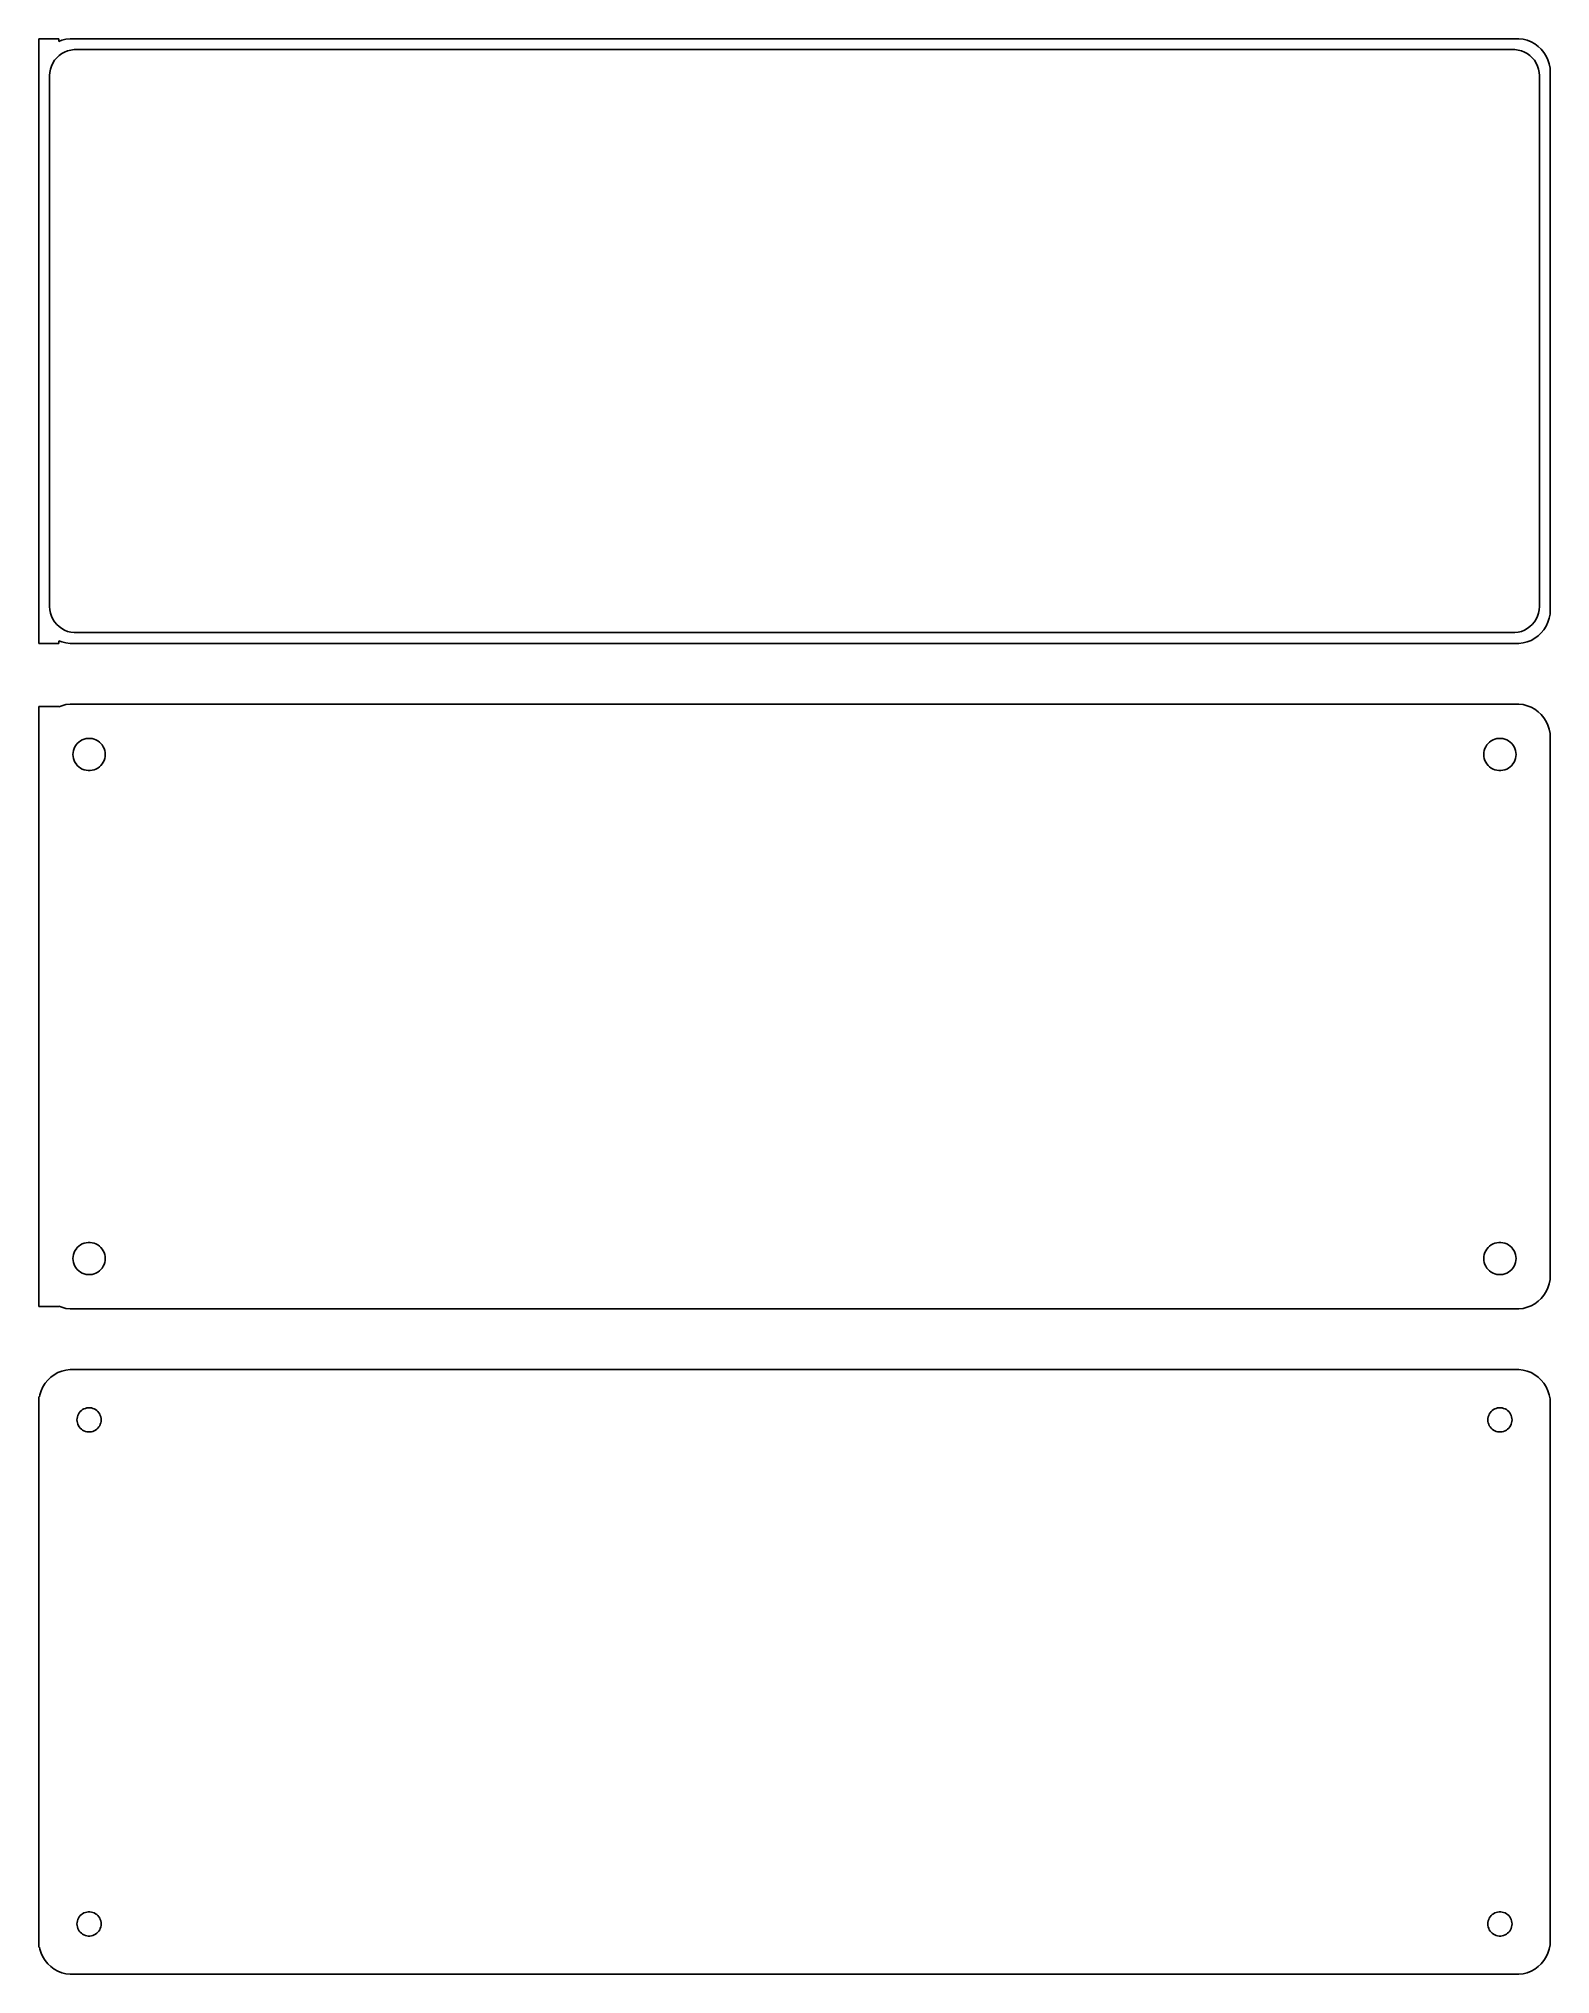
# Model space of a CAD drawing. Header units: metres. Extents: x -112 to 112, y 153 to 441.
import ezdxf

# ---------------------------------------------------------------- set-up
doc = ezdxf.new("R2010")
doc.units = ezdxf.units.M

msp = doc.modelspace()

# ---------------------------------------------------------------- linework, layer by layer
for p, q in [((-109.5, 440.99), (-112.5, 440.99)), ((-112.5, 440.99), (-112.5, 351.01)), ((-109.5, 440.575), (-109.5, 440.99)), ((-109.045, 440.755), (-109.5, 440.575)), ((-108.437, 440.911), (-109.045, 440.755)), ((-107.814, 440.99), (-108.437, 440.911)), ((107.814, 440.99), (-107.814, 440.99)), ((108.437, 440.911), (107.814, 440.99)), ((109.045, 440.755), (108.437, 440.911)), ((109.629, 440.524), (109.045, 440.755)), ((-110.394, 437.366), (-110.133, 437.776)), ((-110.133, 437.776), (-109.823, 438.151)), ((-109.823, 438.151), (-109.469, 438.484)), ((-109.469, 438.484), (-109.075, 438.77)), ((-109.075, 438.77), (-108.649, 439.004)), ((-108.649, 439.004), (-108.197, 439.183)), ((-108.197, 439.183), (-107.726, 439.304)), ((-107.726, 439.304), (-107.243, 439.365)), ((-107.243, 439.365), (107.243, 439.365)), ((107.243, 439.365), (107.726, 439.304)), ((107.726, 439.304), (108.197, 439.183)), ((108.197, 439.183), (108.649, 439.004)), ((108.649, 439.004), (109.075, 438.77)), ((109.075, 438.77), (109.469, 438.484)), ((109.469, 438.484), (109.823, 438.151)), ((110.179, 440.222), (109.629, 440.524)), ((109.823, 438.151), (110.133, 437.776)), ((110.133, 437.776), (110.394, 437.366)), ((110.687, 439.853), (110.179, 440.222)), ((111.145, 439.423), (110.687, 439.853)), ((111.545, 438.939), (111.145, 439.423)), ((111.882, 438.409), (111.545, 438.939)), ((112.149, 437.841), (111.882, 438.409)), ((112.343, 437.243), (112.149, 437.841)), ((-110.873, 435.5), (-110.842, 435.985)), ((-110.873, 356.5), (-110.873, 435.5)), ((-110.842, 435.985), (-110.751, 436.463)), ((-110.751, 436.463), (-110.601, 436.926)), ((-110.601, 436.926), (-110.394, 437.366)), ((110.394, 437.366), (110.601, 436.926)), ((110.601, 436.926), (110.751, 436.463)), ((110.751, 436.463), (110.842, 435.985)), ((110.842, 435.985), (110.873, 435.5)), ((110.873, 435.5), (110.873, 356.5)), ((112.461, 436.627), (112.343, 437.243)), ((112.5, 436), (112.461, 436.627)), ((112.5, 356), (112.5, 436)), ((-110.842, 356.015), (-110.873, 356.5)), ((-110.751, 355.537), (-110.842, 356.015)), ((-110.601, 355.074), (-110.751, 355.537)), ((-110.394, 354.634), (-110.601, 355.074)), ((-110.133, 354.224), (-110.394, 354.634)), ((-109.823, 353.849), (-110.133, 354.224)), ((110.133, 354.224), (109.823, 353.849)), ((110.394, 354.634), (110.133, 354.224)), ((110.601, 355.074), (110.394, 354.634)), ((110.751, 355.537), (110.601, 355.074)), ((110.842, 356.015), (110.751, 355.537)), ((110.873, 356.5), (110.842, 356.015)), ((112.149, 354.159), (112.343, 354.757)), ((112.343, 354.757), (112.461, 355.373)), ((112.461, 355.373), (112.5, 356)), ((-109.469, 353.516), (-109.823, 353.849)), ((-109.5, 351.425), (-109.045, 351.245)), ((-109.5, 351.01), (-109.5, 351.425)), ((-109.075, 353.23), (-109.469, 353.516)), ((-108.649, 352.996), (-109.075, 353.23)), ((-108.197, 352.817), (-108.649, 352.996)), ((-107.726, 352.696), (-108.197, 352.817)), ((-107.243, 352.635), (-107.726, 352.696)), ((107.243, 352.635), (-107.243, 352.635)), ((107.726, 352.696), (107.243, 352.635)), ((108.197, 352.817), (107.726, 352.696)), ((108.649, 352.996), (108.197, 352.817)), ((109.075, 353.23), (108.649, 352.996)), ((109.045, 351.245), (109.629, 351.476)), ((109.469, 353.516), (109.075, 353.23)), ((109.823, 353.849), (109.469, 353.516)), ((109.629, 351.476), (110.179, 351.778)), ((110.179, 351.778), (110.687, 352.147)), ((110.687, 352.147), (111.145, 352.577)), ((111.145, 352.577), (111.545, 353.061)), ((111.545, 353.061), (111.882, 353.591)), ((111.882, 353.591), (112.149, 354.159)), ((-112.5, 351.01), (-109.5, 351.01)), ((-109.045, 351.245), (-108.437, 351.089)), ((-108.437, 351.089), (-107.814, 351.01)), ((-107.814, 351.01), (107.814, 351.01)), ((107.814, 351.01), (108.437, 351.089)), ((108.437, 351.089), (109.045, 351.245)), ((-109.5, 341.615), (-112.5, 341.615)), ((-112.5, 341.615), (-112.5, 252.385)), ((-109.045, 341.755), (-109.5, 341.575)), ((-109.5, 341.575), (-109.5, 341.615)), ((-108.437, 341.911), (-109.045, 341.755)), ((-107.814, 341.99), (-108.437, 341.911)), ((107.814, 341.99), (-107.814, 341.99)), ((108.437, 341.911), (107.814, 341.99)), ((109.045, 341.755), (108.437, 341.911)), ((109.629, 341.524), (109.045, 341.755)), ((110.179, 341.222), (109.629, 341.524)), ((110.687, 340.853), (110.179, 341.222)), ((111.145, 340.423), (110.687, 340.853)), ((111.545, 339.939), (111.145, 340.423)), ((111.882, 339.409), (111.545, 339.939)), ((112.149, 338.841), (111.882, 339.409)), ((112.343, 338.243), (112.149, 338.841)), ((112.461, 337.627), (112.343, 338.243)), ((112.5, 337), (112.461, 337.627)), ((112.5, 257), (112.5, 337)), ((-107.4, 334.5), (-107.381, 334.801)), ((-107.381, 334.199), (-107.4, 334.5)), ((-107.381, 334.801), (-107.325, 335.097)), ((-107.325, 333.903), (-107.381, 334.199)), ((-107.325, 335.097), (-107.231, 335.383)), ((-107.231, 335.383), (-107.103, 335.656)), ((-107.103, 335.656), (-106.942, 335.911)), ((-106.942, 335.911), (-106.75, 336.143)), ((-106.75, 336.143), (-106.53, 336.349)), ((-106.53, 336.349), (-106.286, 336.526)), ((-106.286, 336.526), (-106.022, 336.672)), ((-106.022, 336.672), (-105.742, 336.783)), ((-105.742, 336.783), (-105.45, 336.857)), ((-105.45, 336.857), (-105.151, 336.895)), ((-105.151, 336.895), (-104.849, 336.895)), ((-104.849, 336.895), (-104.55, 336.857)), ((-104.55, 336.857), (-104.258, 336.783)), ((-104.258, 336.783), (-103.978, 336.672)), ((-103.978, 336.672), (-103.714, 336.526)), ((-103.714, 336.526), (-103.47, 336.349)), ((-103.47, 336.349), (-103.25, 336.143)), ((-103.25, 336.143), (-103.058, 335.911)), ((-103.058, 335.911), (-102.897, 335.656)), ((-102.897, 335.656), (-102.769, 335.383)), ((-102.769, 335.383), (-102.675, 335.097)), ((-102.675, 335.097), (-102.619, 334.801)), ((-102.619, 334.199), (-102.675, 333.903)), ((-102.619, 334.801), (-102.6, 334.5)), ((-102.6, 334.5), (-102.619, 334.199)), ((102.6, 334.5), (102.619, 334.801)), ((102.619, 334.199), (102.6, 334.5)), ((102.619, 334.801), (102.675, 335.097)), ((102.675, 333.903), (102.619, 334.199)), ((102.675, 335.097), (102.769, 335.383)), ((102.769, 335.383), (102.897, 335.656)), ((102.897, 335.656), (103.058, 335.911)), ((103.058, 335.911), (103.25, 336.143)), ((103.25, 336.143), (103.47, 336.349)), ((103.47, 336.349), (103.714, 336.526)), ((103.714, 336.526), (103.978, 336.672)), ((103.978, 336.672), (104.258, 336.783)), ((104.258, 336.783), (104.55, 336.857)), ((104.55, 336.857), (104.849, 336.895)), ((104.849, 336.895), (105.151, 336.895)), ((105.151, 336.895), (105.45, 336.857)), ((105.45, 336.857), (105.742, 336.783)), ((105.742, 336.783), (106.022, 336.672)), ((106.022, 336.672), (106.286, 336.526)), ((106.286, 336.526), (106.53, 336.349)), ((106.53, 336.349), (106.75, 336.143)), ((106.75, 336.143), (106.942, 335.911)), ((106.942, 335.911), (107.103, 335.656)), ((107.103, 335.656), (107.231, 335.383)), ((107.231, 335.383), (107.325, 335.097)), ((107.325, 335.097), (107.381, 334.801)), ((107.381, 334.199), (107.325, 333.903)), ((107.381, 334.801), (107.4, 334.5)), ((107.4, 334.5), (107.381, 334.199)), ((-107.231, 333.617), (-107.325, 333.903)), ((-107.103, 333.344), (-107.231, 333.617)), ((-106.942, 333.089), (-107.103, 333.344)), ((-106.75, 332.857), (-106.942, 333.089)), ((-106.53, 332.651), (-106.75, 332.857)), ((-106.286, 332.474), (-106.53, 332.651)), ((-106.022, 332.328), (-106.286, 332.474)), ((-105.742, 332.217), (-106.022, 332.328)), ((-105.45, 332.143), (-105.742, 332.217)), ((-105.151, 332.105), (-105.45, 332.143)), ((-104.849, 332.105), (-105.151, 332.105)), ((-104.55, 332.143), (-104.849, 332.105)), ((-104.258, 332.217), (-104.55, 332.143)), ((-103.978, 332.328), (-104.258, 332.217)), ((-103.714, 332.474), (-103.978, 332.328)), ((-103.47, 332.651), (-103.714, 332.474)), ((-103.25, 332.857), (-103.47, 332.651)), ((-103.058, 333.089), (-103.25, 332.857)), ((-102.897, 333.344), (-103.058, 333.089)), ((-102.769, 333.617), (-102.897, 333.344)), ((-102.675, 333.903), (-102.769, 333.617)), ((102.769, 333.617), (102.675, 333.903)), ((102.897, 333.344), (102.769, 333.617)), ((103.058, 333.089), (102.897, 333.344)), ((103.25, 332.857), (103.058, 333.089)), ((103.47, 332.651), (103.25, 332.857)), ((103.714, 332.474), (103.47, 332.651)), ((103.978, 332.328), (103.714, 332.474)), ((104.258, 332.217), (103.978, 332.328)), ((104.55, 332.143), (104.258, 332.217)), ((104.849, 332.105), (104.55, 332.143)), ((105.151, 332.105), (104.849, 332.105)), ((105.45, 332.143), (105.151, 332.105)), ((105.742, 332.217), (105.45, 332.143)), ((106.022, 332.328), (105.742, 332.217)), ((106.286, 332.474), (106.022, 332.328)), ((106.53, 332.651), (106.286, 332.474)), ((106.75, 332.857), (106.53, 332.651)), ((106.942, 333.089), (106.75, 332.857)), ((107.103, 333.344), (106.942, 333.089)), ((107.231, 333.617), (107.103, 333.344)), ((107.325, 333.903), (107.231, 333.617)), ((-107.4, 259.5), (-107.381, 259.801)), ((-107.381, 259.199), (-107.4, 259.5)), ((-107.381, 259.801), (-107.325, 260.097)), ((-107.325, 258.903), (-107.381, 259.199)), ((-107.325, 260.097), (-107.231, 260.383)), ((-107.231, 260.383), (-107.103, 260.656)), ((-107.103, 260.656), (-106.942, 260.911)), ((-106.942, 260.911), (-106.75, 261.143)), ((-106.75, 261.143), (-106.53, 261.349)), ((-106.53, 261.349), (-106.286, 261.526)), ((-106.286, 261.526), (-106.022, 261.672)), ((-106.022, 261.672), (-105.742, 261.783)), ((-105.742, 261.783), (-105.45, 261.857)), ((-105.45, 261.857), (-105.151, 261.895)), ((-105.151, 261.895), (-104.849, 261.895)), ((-104.849, 261.895), (-104.55, 261.857)), ((-104.55, 261.857), (-104.258, 261.783)), ((-104.258, 261.783), (-103.978, 261.672)), ((-103.978, 261.672), (-103.714, 261.526)), ((-103.714, 261.526), (-103.47, 261.349)), ((-103.47, 261.349), (-103.25, 261.143)), ((-103.25, 261.143), (-103.058, 260.911)), ((-103.058, 260.911), (-102.897, 260.656)), ((-102.897, 260.656), (-102.769, 260.383)), ((-102.769, 260.383), (-102.675, 260.097)), ((-102.675, 260.097), (-102.619, 259.801)), ((-102.619, 259.199), (-102.675, 258.903)), ((-102.619, 259.801), (-102.6, 259.5)), ((-102.6, 259.5), (-102.619, 259.199)), ((102.6, 259.5), (102.619, 259.801)), ((102.619, 259.199), (102.6, 259.5)), ((102.619, 259.801), (102.675, 260.097)), ((102.675, 258.903), (102.619, 259.199)), ((102.675, 260.097), (102.769, 260.383)), ((102.769, 260.383), (102.897, 260.656)), ((102.897, 260.656), (103.058, 260.911)), ((103.058, 260.911), (103.25, 261.143)), ((103.25, 261.143), (103.47, 261.349)), ((103.47, 261.349), (103.714, 261.526)), ((103.714, 261.526), (103.978, 261.672)), ((103.978, 261.672), (104.258, 261.783)), ((104.258, 261.783), (104.55, 261.857)), ((104.55, 261.857), (104.849, 261.895)), ((104.849, 261.895), (105.151, 261.895)), ((105.151, 261.895), (105.45, 261.857)), ((105.45, 261.857), (105.742, 261.783)), ((105.742, 261.783), (106.022, 261.672)), ((106.022, 261.672), (106.286, 261.526)), ((106.286, 261.526), (106.53, 261.349)), ((106.53, 261.349), (106.75, 261.143)), ((106.75, 261.143), (106.942, 260.911)), ((106.942, 260.911), (107.103, 260.656)), ((107.103, 260.656), (107.231, 260.383)), ((107.231, 260.383), (107.325, 260.097)), ((107.325, 260.097), (107.381, 259.801)), ((107.381, 259.199), (107.325, 258.903)), ((107.381, 259.801), (107.4, 259.5)), ((107.4, 259.5), (107.381, 259.199)), ((-107.231, 258.617), (-107.325, 258.903)), ((-107.103, 258.344), (-107.231, 258.617)), ((-106.942, 258.089), (-107.103, 258.344)), ((-106.75, 257.857), (-106.942, 258.089)), ((-106.53, 257.651), (-106.75, 257.857)), ((-106.286, 257.474), (-106.53, 257.651)), ((-106.022, 257.328), (-106.286, 257.474)), ((-105.742, 257.217), (-106.022, 257.328)), ((-105.45, 257.143), (-105.742, 257.217)), ((-105.151, 257.105), (-105.45, 257.143)), ((-104.849, 257.105), (-105.151, 257.105)), ((-104.55, 257.143), (-104.849, 257.105)), ((-104.258, 257.217), (-104.55, 257.143)), ((-103.978, 257.328), (-104.258, 257.217)), ((-103.714, 257.474), (-103.978, 257.328)), ((-103.47, 257.651), (-103.714, 257.474)), ((-103.25, 257.857), (-103.47, 257.651)), ((-103.058, 258.089), (-103.25, 257.857)), ((-102.897, 258.344), (-103.058, 258.089)), ((-102.769, 258.617), (-102.897, 258.344)), ((-102.675, 258.903), (-102.769, 258.617)), ((102.769, 258.617), (102.675, 258.903)), ((102.897, 258.344), (102.769, 258.617)), ((103.058, 258.089), (102.897, 258.344)), ((103.25, 257.857), (103.058, 258.089)), ((103.47, 257.651), (103.25, 257.857)), ((103.714, 257.474), (103.47, 257.651)), ((103.978, 257.328), (103.714, 257.474)), ((104.258, 257.217), (103.978, 257.328)), ((104.55, 257.143), (104.258, 257.217)), ((104.849, 257.105), (104.55, 257.143)), ((105.151, 257.105), (104.849, 257.105)), ((105.45, 257.143), (105.151, 257.105)), ((105.742, 257.217), (105.45, 257.143)), ((106.022, 257.328), (105.742, 257.217)), ((106.286, 257.474), (106.022, 257.328)), ((106.53, 257.651), (106.286, 257.474)), ((106.75, 257.857), (106.53, 257.651)), ((106.942, 258.089), (106.75, 257.857)), ((107.103, 258.344), (106.942, 258.089)), ((107.231, 258.617), (107.103, 258.344)), ((107.325, 258.903), (107.231, 258.617)), ((112.343, 255.757), (112.461, 256.373)), ((112.461, 256.373), (112.5, 257)), ((110.687, 253.147), (111.145, 253.577)), ((111.145, 253.577), (111.545, 254.061)), ((111.545, 254.061), (111.882, 254.591)), ((111.882, 254.591), (112.149, 255.159)), ((112.149, 255.159), (112.343, 255.757)), ((-112.5, 252.385), (-109.5, 252.385)), ((-109.5, 252.385), (-109.5, 252.425)), ((-109.5, 252.425), (-109.045, 252.245)), ((-109.045, 252.245), (-108.437, 252.089)), ((-108.437, 252.089), (-107.814, 252.01)), ((-107.814, 252.01), (107.814, 252.01)), ((107.814, 252.01), (108.437, 252.089)), ((108.437, 252.089), (109.045, 252.245)), ((109.045, 252.245), (109.629, 252.476)), ((109.629, 252.476), (110.179, 252.778)), ((110.179, 252.778), (110.687, 253.147)), ((-110.179, 242.222), (-110.687, 241.853)), ((-109.629, 242.524), (-110.179, 242.222)), ((-109.045, 242.755), (-109.629, 242.524)), ((-108.437, 242.911), (-109.045, 242.755)), ((-107.814, 242.99), (-108.437, 242.911)), ((107.814, 242.99), (-107.814, 242.99)), ((108.437, 242.911), (107.814, 242.99)), ((109.045, 242.755), (108.437, 242.911)), ((109.629, 242.524), (109.045, 242.755)), ((110.179, 242.222), (109.629, 242.524)), ((110.687, 241.853), (110.179, 242.222)), ((-112.343, 239.243), (-112.4, 238.944)), ((-112.149, 239.841), (-112.343, 239.243)), ((-111.882, 240.409), (-112.149, 239.841)), ((-111.545, 240.939), (-111.882, 240.409)), ((-111.145, 241.423), (-111.545, 240.939)), ((-110.687, 241.853), (-111.145, 241.423)), ((111.145, 241.423), (110.687, 241.853)), ((111.545, 240.939), (111.145, 241.423)), ((111.882, 240.409), (111.545, 240.939)), ((112.149, 239.841), (111.882, 240.409)), ((112.343, 239.243), (112.149, 239.841)), ((112.461, 238.627), (112.343, 239.243)), ((-112.4, 238.944), (-112.5, 238.944)), ((-112.5, 238.944), (-112.5, 157.056)), ((-106.743, 235.948), (-106.674, 236.163)), ((-106.674, 236.163), (-106.577, 236.367)), ((-106.577, 236.367), (-106.456, 236.558)), ((-106.456, 236.558), (-106.312, 236.732)), ((-106.312, 236.732), (-106.147, 236.887)), ((-106.147, 236.887), (-105.964, 237.02)), ((-105.964, 237.02), (-105.766, 237.129)), ((-105.766, 237.129), (-105.556, 237.212)), ((-105.556, 237.212), (-105.337, 237.268)), ((-105.337, 237.268), (-105.113, 237.296)), ((-105.113, 237.296), (-104.887, 237.296)), ((-104.887, 237.296), (-104.663, 237.268)), ((-104.663, 237.268), (-104.444, 237.212)), ((-104.444, 237.212), (-104.234, 237.129)), ((-104.234, 237.129), (-104.036, 237.02)), ((-104.036, 237.02), (-103.853, 236.887)), ((-103.853, 236.887), (-103.688, 236.732)), ((-103.688, 236.732), (-103.544, 236.558)), ((-103.544, 236.558), (-103.423, 236.367)), ((-103.423, 236.367), (-103.326, 236.163)), ((-103.326, 236.163), (-103.257, 235.948)), ((103.257, 235.948), (103.326, 236.163)), ((103.326, 236.163), (103.423, 236.367)), ((103.423, 236.367), (103.544, 236.558)), ((103.544, 236.558), (103.688, 236.732)), ((103.688, 236.732), (103.853, 236.887)), ((103.853, 236.887), (104.036, 237.02)), ((104.036, 237.02), (104.234, 237.129)), ((104.234, 237.129), (104.444, 237.212)), ((104.444, 237.212), (104.663, 237.268)), ((104.663, 237.268), (104.887, 237.296)), ((104.887, 237.296), (105.113, 237.296)), ((105.113, 237.296), (105.337, 237.268)), ((105.337, 237.268), (105.556, 237.212)), ((105.556, 237.212), (105.766, 237.129)), ((105.766, 237.129), (105.964, 237.02)), ((105.964, 237.02), (106.147, 236.887)), ((106.147, 236.887), (106.312, 236.732)), ((106.312, 236.732), (106.456, 236.558)), ((106.456, 236.558), (106.577, 236.367)), ((106.577, 236.367), (106.674, 236.163)), ((106.674, 236.163), (106.743, 235.948)), ((112.5, 238), (112.461, 238.627)), ((112.5, 158), (112.5, 238)), ((-106.8, 235.5), (-106.786, 235.726)), ((-106.786, 235.274), (-106.8, 235.5)), ((-106.786, 235.726), (-106.743, 235.948)), ((-106.743, 235.052), (-106.786, 235.274)), ((-106.674, 234.837), (-106.743, 235.052)), ((-106.577, 234.633), (-106.674, 234.837)), ((-106.456, 234.442), (-106.577, 234.633)), ((-106.312, 234.268), (-106.456, 234.442)), ((-106.147, 234.113), (-106.312, 234.268)), ((-105.964, 233.98), (-106.147, 234.113)), ((-105.766, 233.871), (-105.964, 233.98)), ((-105.556, 233.788), (-105.766, 233.871)), ((-105.337, 233.732), (-105.556, 233.788)), ((-105.113, 233.704), (-105.337, 233.732)), ((-104.887, 233.704), (-105.113, 233.704)), ((-104.663, 233.732), (-104.887, 233.704)), ((-104.444, 233.788), (-104.663, 233.732)), ((-104.234, 233.871), (-104.444, 233.788)), ((-104.036, 233.98), (-104.234, 233.871)), ((-103.853, 234.113), (-104.036, 233.98)), ((-103.688, 234.268), (-103.853, 234.113)), ((-103.544, 234.442), (-103.688, 234.268)), ((-103.423, 234.633), (-103.544, 234.442)), ((-103.326, 234.837), (-103.423, 234.633)), ((-103.257, 235.052), (-103.326, 234.837)), ((-103.257, 235.948), (-103.214, 235.726)), ((-103.214, 235.274), (-103.257, 235.052)), ((-103.214, 235.726), (-103.2, 235.5)), ((-103.2, 235.5), (-103.214, 235.274)), ((103.2, 235.5), (103.214, 235.726)), ((103.214, 235.274), (103.2, 235.5)), ((103.214, 235.726), (103.257, 235.948)), ((103.257, 235.052), (103.214, 235.274)), ((103.326, 234.837), (103.257, 235.052)), ((103.423, 234.633), (103.326, 234.837)), ((103.544, 234.442), (103.423, 234.633)), ((103.688, 234.268), (103.544, 234.442)), ((103.853, 234.113), (103.688, 234.268)), ((104.036, 233.98), (103.853, 234.113)), ((104.234, 233.871), (104.036, 233.98)), ((104.444, 233.788), (104.234, 233.871)), ((104.663, 233.732), (104.444, 233.788)), ((104.887, 233.704), (104.663, 233.732)), ((105.113, 233.704), (104.887, 233.704)), ((105.337, 233.732), (105.113, 233.704)), ((105.556, 233.788), (105.337, 233.732)), ((105.766, 233.871), (105.556, 233.788)), ((105.964, 233.98), (105.766, 233.871)), ((106.147, 234.113), (105.964, 233.98)), ((106.312, 234.268), (106.147, 234.113)), ((106.456, 234.442), (106.312, 234.268)), ((106.577, 234.633), (106.456, 234.442)), ((106.674, 234.837), (106.577, 234.633)), ((106.743, 235.052), (106.674, 234.837)), ((106.743, 235.948), (106.786, 235.726)), ((106.786, 235.274), (106.743, 235.052)), ((106.786, 235.726), (106.8, 235.5)), ((106.8, 235.5), (106.786, 235.274)), ((-106.674, 161.163), (-106.577, 161.367)), ((-106.577, 161.367), (-106.456, 161.558)), ((-106.456, 161.558), (-106.312, 161.732)), ((-106.312, 161.732), (-106.147, 161.887)), ((-106.147, 161.887), (-105.964, 162.02)), ((-105.964, 162.02), (-105.766, 162.129)), ((-105.766, 162.129), (-105.556, 162.212)), ((-105.556, 162.212), (-105.337, 162.268)), ((-105.337, 162.268), (-105.113, 162.296)), ((-105.113, 162.296), (-104.887, 162.296)), ((-104.887, 162.296), (-104.663, 162.268)), ((-104.663, 162.268), (-104.444, 162.212)), ((-104.444, 162.212), (-104.234, 162.129)), ((-104.234, 162.129), (-104.036, 162.02)), ((-104.036, 162.02), (-103.853, 161.887)), ((-103.853, 161.887), (-103.688, 161.732)), ((-103.688, 161.732), (-103.544, 161.558)), ((-103.544, 161.558), (-103.423, 161.367)), ((-103.423, 161.367), (-103.326, 161.163)), ((103.326, 161.163), (103.423, 161.367)), ((103.423, 161.367), (103.544, 161.558)), ((103.544, 161.558), (103.688, 161.732)), ((103.688, 161.732), (103.853, 161.887)), ((103.853, 161.887), (104.036, 162.02)), ((104.036, 162.02), (104.234, 162.129)), ((104.234, 162.129), (104.444, 162.212)), ((104.444, 162.212), (104.663, 162.268)), ((104.663, 162.268), (104.887, 162.296)), ((104.887, 162.296), (105.113, 162.296)), ((105.113, 162.296), (105.337, 162.268)), ((105.337, 162.268), (105.556, 162.212)), ((105.556, 162.212), (105.766, 162.129)), ((105.766, 162.129), (105.964, 162.02)), ((105.964, 162.02), (106.147, 161.887)), ((106.147, 161.887), (106.312, 161.732)), ((106.312, 161.732), (106.456, 161.558)), ((106.456, 161.558), (106.577, 161.367)), ((106.577, 161.367), (106.674, 161.163)), ((-106.8, 160.5), (-106.786, 160.726)), ((-106.786, 160.274), (-106.8, 160.5)), ((-106.786, 160.726), (-106.743, 160.948)), ((-106.743, 160.052), (-106.786, 160.274)), ((-106.743, 160.948), (-106.674, 161.163)), ((-106.674, 159.837), (-106.743, 160.052)), ((-106.577, 159.633), (-106.674, 159.837)), ((-106.456, 159.442), (-106.577, 159.633)), ((-106.312, 159.268), (-106.456, 159.442)), ((-106.147, 159.113), (-106.312, 159.268)), ((-105.964, 158.98), (-106.147, 159.113)), ((-105.766, 158.871), (-105.964, 158.98)), ((-105.556, 158.788), (-105.766, 158.871)), ((-105.337, 158.732), (-105.556, 158.788)), ((-105.113, 158.704), (-105.337, 158.732)), ((-104.887, 158.704), (-105.113, 158.704)), ((-104.663, 158.732), (-104.887, 158.704)), ((-104.444, 158.788), (-104.663, 158.732)), ((-104.234, 158.871), (-104.444, 158.788)), ((-104.036, 158.98), (-104.234, 158.871)), ((-103.853, 159.113), (-104.036, 158.98)), ((-103.688, 159.268), (-103.853, 159.113)), ((-103.544, 159.442), (-103.688, 159.268)), ((-103.423, 159.633), (-103.544, 159.442)), ((-103.326, 159.837), (-103.423, 159.633)), ((-103.326, 161.163), (-103.257, 160.948)), ((-103.257, 160.052), (-103.326, 159.837)), ((-103.257, 160.948), (-103.214, 160.726)), ((-103.214, 160.274), (-103.257, 160.052)), ((-103.214, 160.726), (-103.2, 160.5)), ((-103.2, 160.5), (-103.214, 160.274)), ((103.2, 160.5), (103.214, 160.726)), ((103.214, 160.274), (103.2, 160.5)), ((103.214, 160.726), (103.257, 160.948)), ((103.257, 160.052), (103.214, 160.274)), ((103.257, 160.948), (103.326, 161.163)), ((103.326, 159.837), (103.257, 160.052)), ((103.423, 159.633), (103.326, 159.837)), ((103.544, 159.442), (103.423, 159.633)), ((103.688, 159.268), (103.544, 159.442)), ((103.853, 159.113), (103.688, 159.268)), ((104.036, 158.98), (103.853, 159.113)), ((104.234, 158.871), (104.036, 158.98)), ((104.444, 158.788), (104.234, 158.871)), ((104.663, 158.732), (104.444, 158.788)), ((104.887, 158.704), (104.663, 158.732)), ((105.113, 158.704), (104.887, 158.704)), ((105.337, 158.732), (105.113, 158.704)), ((105.556, 158.788), (105.337, 158.732)), ((105.766, 158.871), (105.556, 158.788)), ((105.964, 158.98), (105.766, 158.871)), ((106.147, 159.113), (105.964, 158.98)), ((106.312, 159.268), (106.147, 159.113)), ((106.456, 159.442), (106.312, 159.268)), ((106.577, 159.633), (106.456, 159.442)), ((106.674, 159.837), (106.577, 159.633)), ((106.674, 161.163), (106.743, 160.948)), ((106.743, 160.052), (106.674, 159.837)), ((106.743, 160.948), (106.786, 160.726)), ((106.786, 160.274), (106.743, 160.052)), ((106.786, 160.726), (106.8, 160.5)), ((106.8, 160.5), (106.786, 160.274)), ((-112.5, 157.056), (-112.4, 157.056)), ((-112.4, 157.056), (-112.343, 156.757)), ((-112.343, 156.757), (-112.149, 156.159)), ((-112.149, 156.159), (-111.882, 155.591)), ((-111.882, 155.591), (-111.545, 155.061)), ((111.545, 155.061), (111.882, 155.591)), ((111.882, 155.591), (112.149, 156.159)), ((112.149, 156.159), (112.343, 156.757)), ((112.343, 156.757), (112.461, 157.373)), ((112.461, 157.373), (112.5, 158)), ((-111.545, 155.061), (-111.145, 154.577)), ((-111.145, 154.577), (-110.687, 154.147)), ((-110.687, 154.147), (-110.179, 153.778)), ((-110.179, 153.778), (-109.629, 153.476)), ((-109.629, 153.476), (-109.045, 153.245)), ((-109.045, 153.245), (-108.437, 153.089)), ((-108.437, 153.089), (-107.814, 153.01)), ((-107.814, 153.01), (107.814, 153.01)), ((107.814, 153.01), (108.437, 153.089)), ((108.437, 153.089), (109.045, 153.245)), ((109.045, 153.245), (109.629, 153.476)), ((109.629, 153.476), (110.179, 153.778)), ((110.179, 153.778), (110.687, 154.147)), ((110.687, 154.147), (111.145, 154.577)), ((111.145, 154.577), (111.545, 155.061))]:
    msp.add_line(p, q)

doc.saveas('drawing.dxf')
